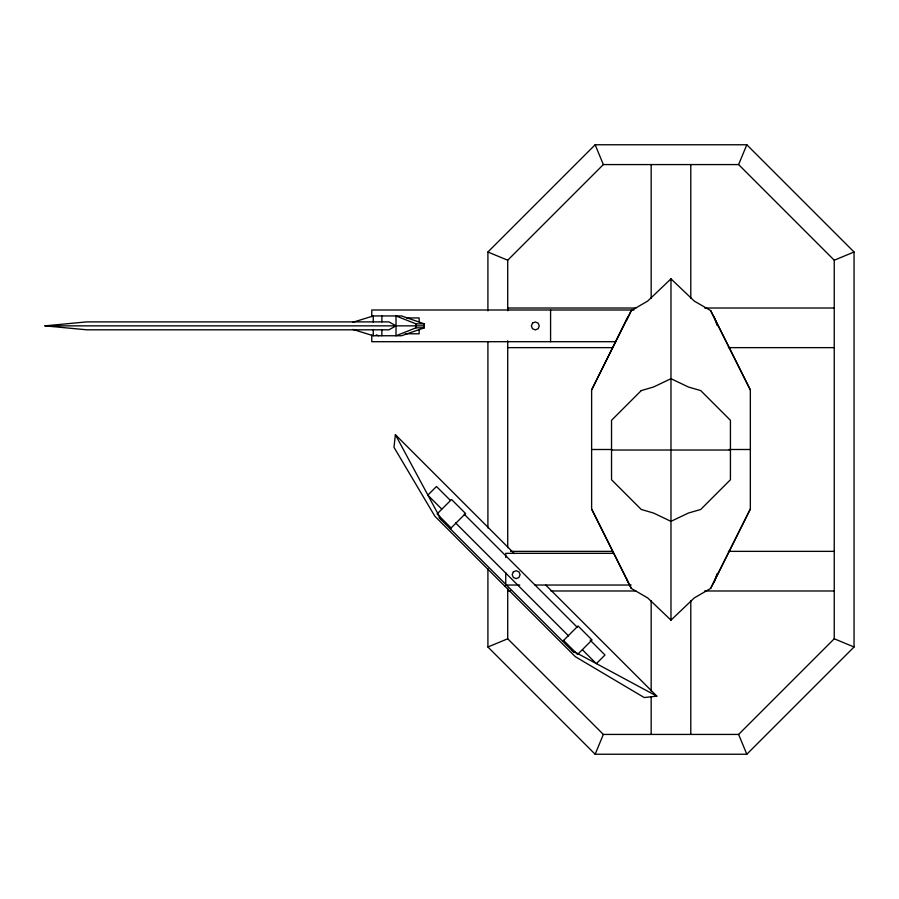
<?xml version="1.0" encoding="UTF-8"?>
<svg xmlns="http://www.w3.org/2000/svg" width="899" height="899" viewBox="0 0 899 899"><rect width="100%" height="100%" fill="white"/><g stroke="black" fill="none" stroke-linecap="round" stroke-linejoin="round"><path stroke-width="1.35" d="M514.295 553.604L395.38 434.689L393.976 447.309L434.846 516.195L575.338 656.686L644.223 697.545L656.832 696.152L545.805 585.114M626.569 320.381L631.3 310.593L647.685 301.075L670.98 278.847L694.275 301.075L710.659 310.593L750.339 389.952L750.339 509.048L710.659 588.407L694.275 597.925L670.98 620.153L647.685 597.925L631.3 588.407L591.621 509.048L591.621 389.952L627.985 316.482M713.975 582.518L717.267 573.416M507.721 588.249L507.721 638.784L603.353 734.427L738.607 734.427L834.238 638.784L834.238 260.216L738.607 164.573L746.811 144.761L595.149 144.761L487.91 252.001L487.91 310.829M746.811 144.761L854.05 252.001L854.05 646.999L746.811 754.239L595.149 754.239L603.353 734.427M591.621 389.952L631.3 310.593M710.659 588.407L750.339 509.048M507.721 310.751L507.721 260.216L603.353 164.573L738.607 164.573M450.253 528.803L465.558 513.509L451.545 499.496L437.083 513.947L451.096 527.96M505.092 586.44L506.497 585.035M562.729 641.268L578.023 625.974L592.036 639.987L577.574 654.438L563.572 640.436M834.238 260.216L854.05 252.001M487.91 568.561L487.91 646.999L507.721 638.784M424.272 327.832L415.99 327.832L396.01 335.754L396.01 315.942L415.99 323.865L424.272 323.865L424.272 327.832L401.527 335.754L373.265 335.754L352.869 329.416M352.869 322.28L373.265 315.942L401.527 315.942L424.272 323.865M44.95 325.854L86.742 321.887L388.941 321.887L396.01 325.854L388.941 329.809L86.742 329.809L44.95 325.854L424.272 325.854M507.721 308.02L635.908 308.02M704.67 308.02L834.238 308.02M633.907 309.998L371.77 309.998L371.77 316.605M406.606 317.92L419.148 317.92L419.148 321.887M405.213 333.776L419.148 333.776L419.148 329.809M615.849 341.699L371.77 341.699L371.77 335.102M507.721 347.643L612.32 347.643M728.392 347.643L834.238 347.643M591.621 449.5L611.635 449.5M728.943 449.5L750.339 449.5M611.534 450.028L730.426 450.028M510.508 551.357L612.32 551.357M728.392 551.357L834.238 551.357M613.073 553.334L505.744 553.334L505.744 557.47M519.757 585.035L505.744 585.035L505.744 572.629M534.984 585.035L631.132 585.035M507.721 590.98L510.531 590.98M550.896 590.98L635.908 590.98M704.67 590.98L834.238 590.98M376.265 334.877L378.794 335.754M487.91 252.001L507.721 260.216M834.238 638.784L854.05 646.999M571.854 650.404L656.832 696.152M450.354 500.372L436.476 486.494L427.812 495.147L441.69 509.025M464.232 514.25L577.237 627.255M590.126 640.133L604.993 655.011L596.329 663.664L582.451 649.786M455.568 522.903L568.573 635.908M439.049 517.599L573.933 652.483M487.91 646.999L595.149 754.239M395.38 434.689L441.128 519.678M710.659 310.593L750.339 389.952M591.621 509.048L631.3 588.407M595.149 144.761L603.353 164.573M738.607 734.427L746.811 754.239M713.975 316.482L717.267 325.584M626.569 578.619L627.985 582.518M690.792 164.573L690.792 298.311M690.792 600.689L690.792 734.427M670.98 278.847L670.98 620.153M651.168 164.573L651.168 298.311M651.168 600.689L651.168 691.252M651.168 696.59L651.168 734.427M550.581 309.998L550.581 341.699M507.721 340.811L507.721 547.648M487.91 341.642L487.91 527.938M415.99 323.865L415.99 327.832M381.873 315.942L381.873 321.887M381.873 329.809L381.873 335.754M373.265 315.942L373.265 322.134M373.265 329.562L373.265 335.754M532.511 323.123L531.354 325.921L532.511 328.731L535.321 329.888L538.119 328.731L539.276 325.921L538.119 323.123L535.321 321.966L532.511 323.123M513.351 571.865L512.183 574.675L513.351 577.473L516.15 578.63L518.948 577.473L520.116 574.675L518.948 571.865L516.15 570.708L513.351 571.865M641.257 390.582L611.534 420.305L611.534 479.751L641.257 509.475L653.528 513.037L670.98 521.364L688.432 513.037L700.703 509.475L730.426 479.751L730.426 420.305L700.703 390.582L688.432 387.019L670.98 378.693L653.528 387.019L641.257 390.582"/></g></svg>
